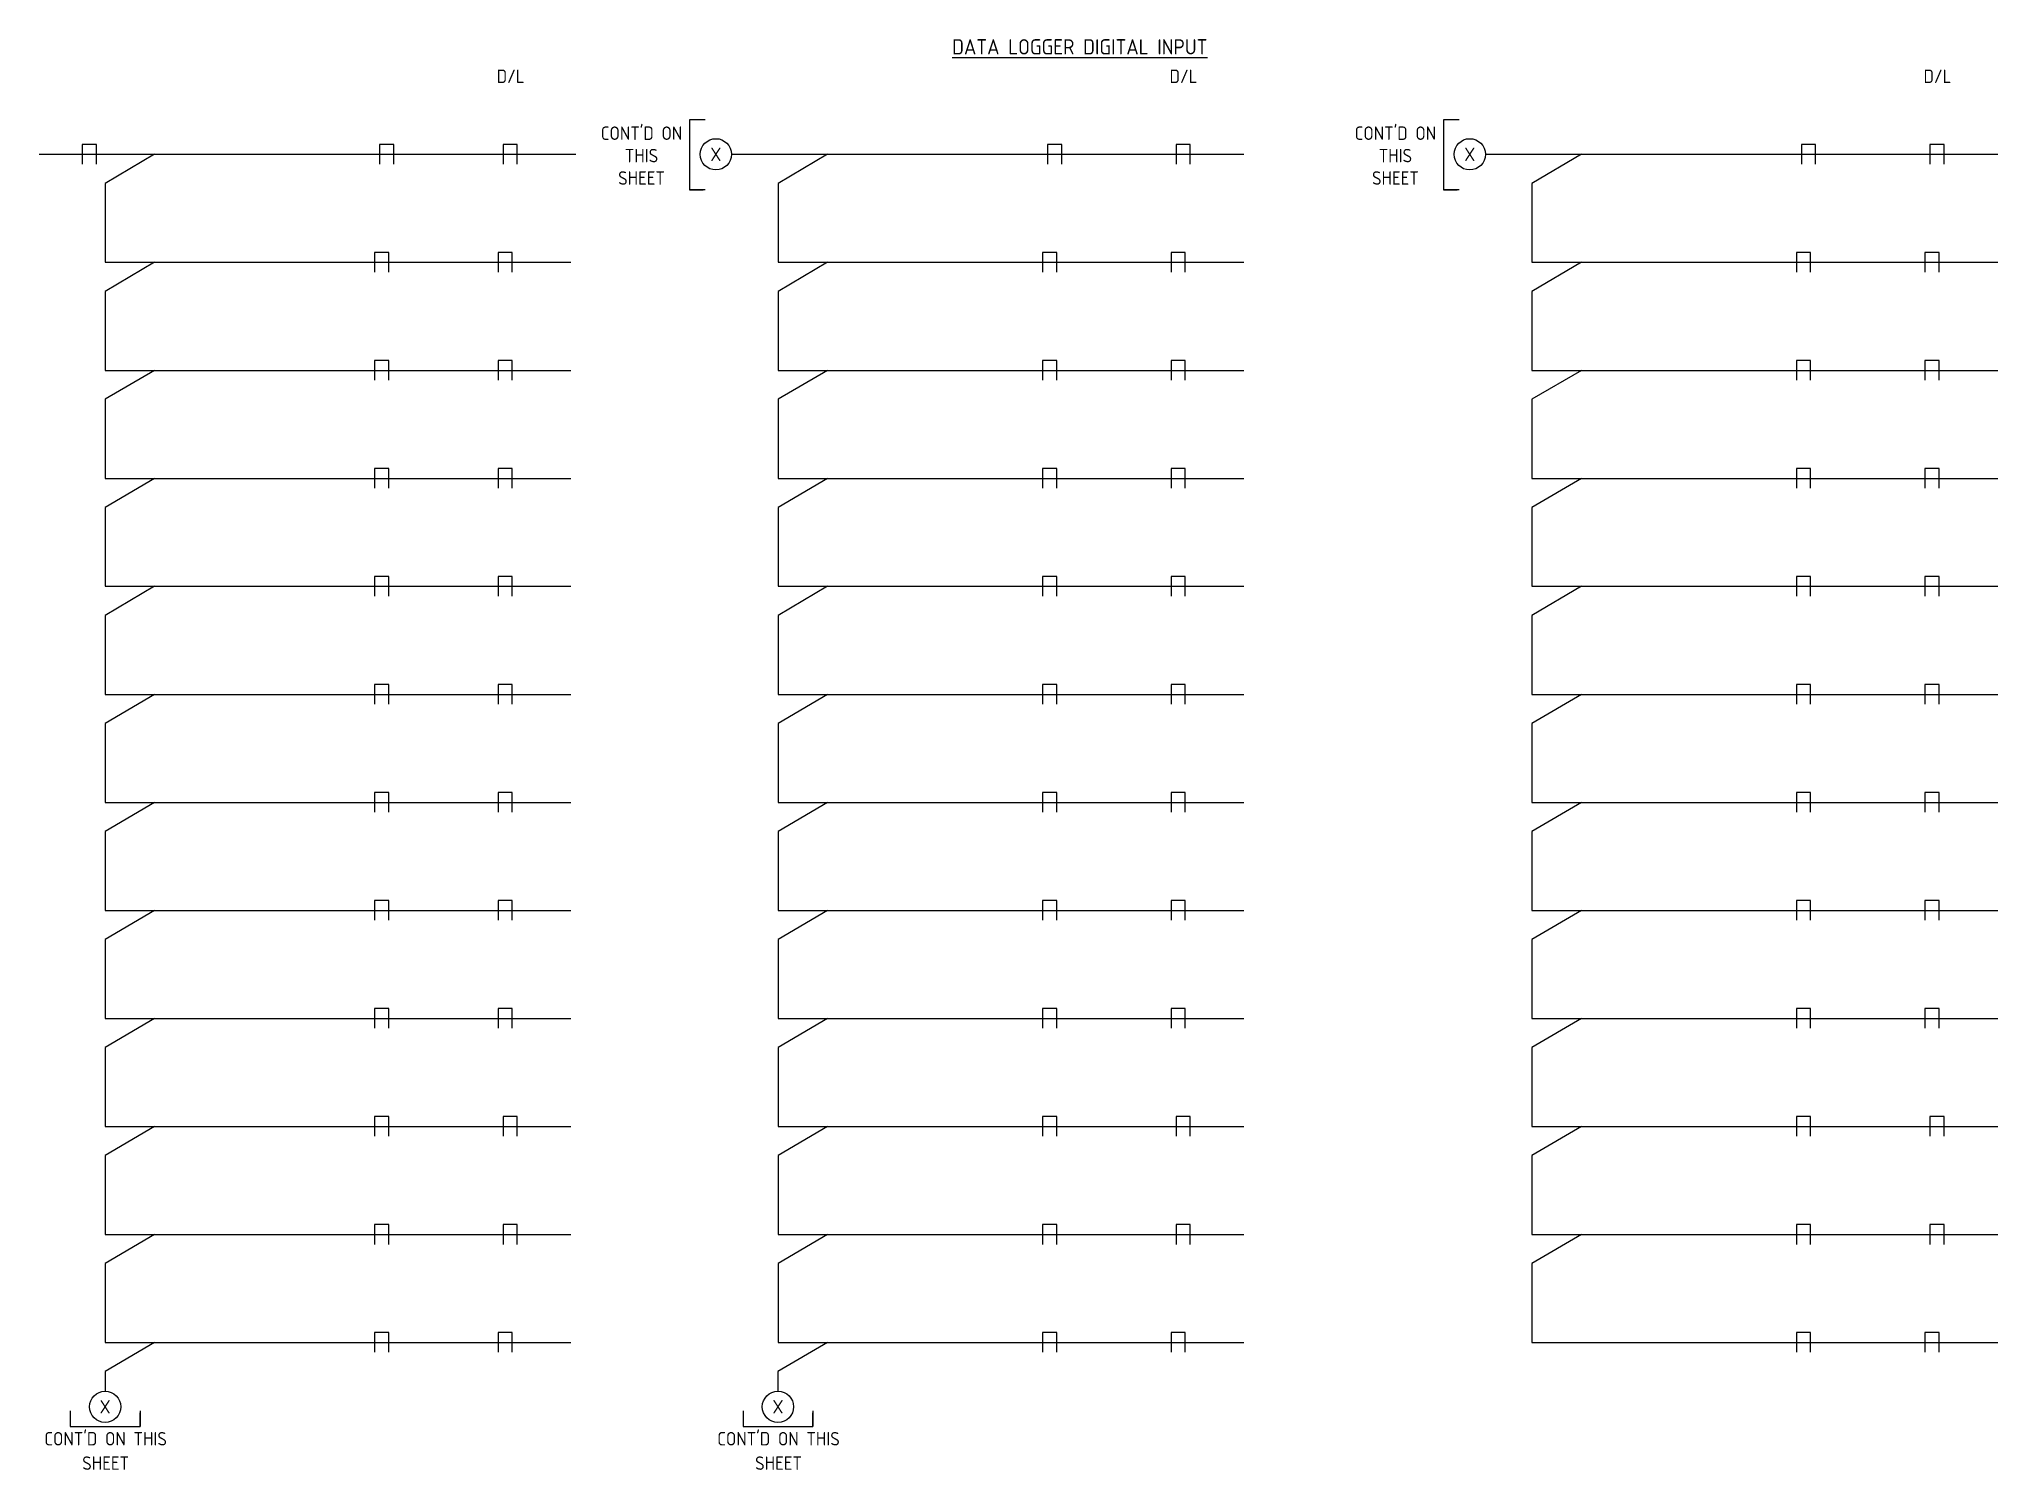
# Model space of a CAD drawing. Header units: millimetres. Extents: x 45 to 366, y 54 to 288.
import ezdxf
from ezdxf.enums import TextEntityAlignment as Align

# ---------------------------------------------------------------- set-up
doc = ezdxf.new("R2010")
doc.units = ezdxf.units.MM
doc.header["$MEASUREMENT"] = 0
doc.styles.add('ISOCP', font='isocp.shx')
doc.styles.get("Standard").update_dxf_attribs({"font": 'arial.ttf'})

# ---------------------------------------------------------------- blocks, each defined once
blk = doc.blocks.new('RRF')
for p, q in [((103.32, 271.07), (101.01, 271.07)), ((101.01, 271.07), (101.01, 267.84)), ((103.32, 267.84), (103.32, 271.07))]:
    blk.add_line(p, q)
at = {"text_generation_flag": 4}
for p in [(101.93, 276.15), (101.93, 273.38)]:
    blk.add_attdef('', text='', height=1.85, rotation=180, dxfattribs=at).set_placement(p, align=Align.MIDDLE)
at = {"style": 'ISOCP', "flags": 4}
for tag, p in [('TER', (102.21, 274.05)), ('FTOT', (101.91, 265.54))]:
    blk.add_attdef(tag, text='', height=2.2, dxfattribs=at).set_placement(p, align=Align.MIDDLE_CENTER)
blk = doc.blocks.new('DL_INSHEET_CONT')
for p, q in [((64.2, 75.05), (56.1, 70.3)), ((56.1, 70.3), (56.1, 67.07)), ((50.39, 63.86), (50.39, 61.31)), ((50.39, 61.31), (61.82, 61.31)), ((61.82, 63.86), (61.82, 61.31)), ((61.82, 61.31), (61.82, 63.54))]:
    blk.add_line(p, q)
blk.add_circle((56.1, 64.52), 2.56)
at = {"style": 'ISOCP'}
for s, p in [("CONT'D ON THIS", (56.19, 59.29)), ('SHEET', (56.19, 55.3))]:
    blk.add_text(s, height=2.2, dxfattribs=at).set_placement(p, align=Align.MIDDLE_CENTER)
at = {"style": 'ISOCP', "flags": 4}
blk.add_attdef('CONT', text='', height=2.2, dxfattribs=at).set_placement((56.1, 64.52), align=Align.MIDDLE_CENTER)
blk = doc.blocks.new('DL_INSHEET_CONT1')
for p, q in [((154.27, 275.08), (151.72, 275.08)), ((151.72, 275.08), (151.72, 263.65)), ((154.27, 263.65), (151.72, 263.65)), ((151.72, 263.65), (153.95, 263.65))]:
    blk.add_line(p, q)
blk.add_circle((156.01, 269.46), 2.56)
at = {"insert": (143.85, 269.25), "char_height": 2.2, "width": 15.3295, "attachment_point": 5, "style": 'ISOCP'}
blk.add_mtext("{CONT'D ON THIS\\PSHEET}", dxfattribs=at)
at = {"style": 'ISOCP', "flags": 4}
blk.add_attdef('CONT', text='', height=2.2, dxfattribs=at).set_placement((156.01, 269.46), align=Align.MIDDLE_CENTER)
blk = doc.blocks.new('INC')
for p, q in [((123.52, 271.07), (121.21, 271.07)), ((121.21, 271.07), (121.21, 267.84)), ((123.52, 267.84), (123.52, 271.07))]:
    blk.add_line(p, q)
at = {"style": 'ISOCP', "flags": 4}
for tag, p in [('INC', (122.41, 274.05)), ('TER', (122.11, 265.54))]:
    blk.add_attdef(tag, text='', height=2.2, dxfattribs=at).set_placement(p, align=Align.MIDDLE_CENTER)

msp = doc.modelspace()

# ---------------------------------------------------------------- linework, layer by layer
for p, q in [((45.32, 269.46), (133.13, 269.46)), ((158.57, 269.46), (242.39, 269.46)), ((281.89, 269.46), (365.71, 269.46))]:
    msp.add_line(p, q)
for points in [[(64.2, 269.46), (56.1, 264.71), (56.1, 251.79), (132.31, 251.79)], [(174.27, 269.46), (166.18, 264.71), (166.18, 251.79), (242.39, 251.79)], [(297.6, 269.46), (289.5, 264.71), (289.5, 251.79), (365.71, 251.79)], [(64.2, 251.79), (56.1, 247.04), (56.1, 234.11), (132.31, 234.11)], [(174.27, 251.79), (166.18, 247.04), (166.18, 234.11), (242.39, 234.11)], [(297.6, 251.79), (289.5, 247.04), (289.5, 234.11), (365.71, 234.11)], [(64.2, 234.11), (56.1, 229.37), (56.1, 216.44), (132.31, 216.44)], [(174.27, 234.11), (166.18, 229.37), (166.18, 216.44), (242.39, 216.44)], [(297.6, 234.11), (289.5, 229.37), (289.5, 216.44), (365.71, 216.44)], [(64.2, 216.44), (56.1, 211.69), (56.1, 198.77), (132.31, 198.77)], [(174.27, 216.44), (166.18, 211.69), (166.18, 198.77), (242.39, 198.77)], [(297.6, 216.44), (289.5, 211.69), (289.5, 198.77), (365.71, 198.77)], [(64.2, 198.77), (56.1, 194.02), (56.1, 181.09), (132.31, 181.09)], [(174.27, 198.77), (166.18, 194.02), (166.18, 181.09), (242.39, 181.09)], [(297.6, 198.77), (289.5, 194.02), (289.5, 181.09), (365.71, 181.09)], [(64.2, 181.09), (56.1, 176.35), (56.1, 163.42), (132.31, 163.42)], [(174.27, 181.09), (166.18, 176.35), (166.18, 163.42), (242.39, 163.42)], [(297.6, 181.09), (289.5, 176.35), (289.5, 163.42), (365.71, 163.42)], [(64.2, 163.42), (56.1, 158.67), (56.1, 145.74), (132.31, 145.74)], [(174.27, 163.42), (166.18, 158.67), (166.18, 145.74), (242.39, 145.74)], [(297.6, 163.42), (289.5, 158.67), (289.5, 145.74), (365.71, 145.74)], [(64.2, 145.74), (56.1, 141), (56.1, 128.07), (132.31, 128.07)], [(174.27, 145.74), (166.18, 141), (166.18, 128.07), (242.39, 128.07)], [(297.6, 145.74), (289.5, 141), (289.5, 128.07), (365.71, 128.07)], [(64.2, 128.07), (56.1, 123.33), (56.1, 110.4), (132.31, 110.4)], [(174.27, 128.07), (166.18, 123.33), (166.18, 110.4), (242.39, 110.4)], [(297.6, 128.07), (289.5, 123.33), (289.5, 110.4), (365.71, 110.4)], [(64.2, 110.4), (56.1, 105.65), (56.1, 92.72), (132.31, 92.72)], [(174.27, 110.4), (166.18, 105.65), (166.18, 92.72), (242.39, 92.72)], [(297.6, 110.4), (289.5, 105.65), (289.5, 92.72), (365.71, 92.72)], [(64.2, 92.72), (56.1, 87.98), (56.1, 75.05), (132.31, 75.05)], [(174.27, 92.72), (166.18, 87.98), (166.18, 75.05), (242.39, 75.05)], [(297.6, 92.72), (289.5, 87.98), (289.5, 75.05), (365.71, 75.05)]]:
    msp.add_lwpolyline(points)

# ---------------------------------------------------------------- block references
for name, p in [('DL_INSHEET_CONT1', (0, 0)), ('DL_INSHEET_CONT1', (123.32, 0)), ('DL_INSHEET_CONT', (0, 0)), ('DL_INSHEET_CONT', (110.07, 0))]:
    msp.add_blockref(name, p).add_auto_attribs({'CONT': 'X'})
for name, p in [('RRF', (-48.65, 0.01)), ('RRF', (0, 0)), ('INC', (0, 0)), ('RRF', (109.26, 0)), ('INC', (110.07, 0)), ('RRF', (232.58, 0)), ('INC', (233.4, 0)), ('RRF', (-0.82, -17.67)), ('INC', (-0.82, -17.67)), ('RRF', (108.44, -17.67)), ('INC', (109.26, -17.67)), ('RRF', (231.76, -17.67)), ('INC', (232.58, -17.67)), ('RRF', (-0.82, -35.35)), ('INC', (-0.82, -35.35)), ('RRF', (108.44, -35.35)), ('INC', (109.26, -35.35)), ('RRF', (231.76, -35.35)), ('INC', (232.58, -35.35)), ('RRF', (-0.82, -53.02)), ('INC', (-0.82, -53.02)), ('RRF', (108.44, -53.02)), ('INC', (109.26, -53.02)), ('RRF', (231.76, -53.02)), ('INC', (232.58, -53.02)), ('RRF', (-0.82, -70.69)), ('INC', (-0.82, -70.69)), ('RRF', (108.44, -70.69)), ('INC', (109.26, -70.69)), ('RRF', (231.76, -70.69)), ('INC', (232.58, -70.69)), ('RRF', (-0.82, -88.37)), ('INC', (-0.82, -88.37)), ('RRF', (108.44, -88.37)), ('INC', (109.26, -88.37)), ('RRF', (231.76, -88.37)), ('INC', (232.58, -88.37)), ('RRF', (-0.82, -106.04)), ('INC', (-0.82, -106.04)), ('RRF', (108.44, -106.04)), ('INC', (109.26, -106.04)), ('RRF', (231.76, -106.04)), ('INC', (232.58, -106.04)), ('RRF', (-0.82, -123.72)), ('INC', (-0.82, -123.72)), ('RRF', (108.44, -123.72)), ('INC', (109.26, -123.72)), ('RRF', (231.76, -123.72)), ('INC', (232.58, -123.72)), ('RRF', (-0.82, -141.39)), ('INC', (-0.82, -141.39)), ('RRF', (108.44, -141.39)), ('INC', (109.26, -141.39)), ('RRF', (231.76, -141.39)), ('INC', (232.58, -141.39)), ('RRF', (-0.82, -159.06)), ('INC', (0, -159.06)), ('RRF', (108.44, -159.06)), ('INC', (110.07, -159.06)), ('RRF', (231.76, -159.06)), ('INC', (233.4, -159.06)), ('RRF', (-0.82, -176.74)), ('INC', (0, -176.74)), ('RRF', (108.44, -176.74)), ('INC', (110.07, -176.74)), ('RRF', (231.76, -176.74)), ('INC', (233.4, -176.74)), ('RRF', (-0.82, -194.41)), ('INC', (-0.82, -194.41)), ('RRF', (108.44, -194.41)), ('INC', (109.26, -194.41)), ('RRF', (231.76, -194.41)), ('INC', (232.58, -194.41))]:
    msp.add_blockref(name, p)

# ---------------------------------------------------------------- texts
at = {"style": 'ISOCP'}
for s, height, p in [('%%UDATA LOGGER DIGITAL INPUT', 2.5, (194.66, 285.8)), ('D/L', 2.2, (120.16, 281.13)), ('D/L', 2.2, (230.23, 281.13)), ('D/L', 2.2, (353.56, 281.13))]:
    msp.add_text(s, height=height, dxfattribs=at).set_placement(p)
at = {"text_generation_flag": 4}
for p in [(121.87, 276.15), (122.13, 276.15), (231.94, 276.15), (355.26, 276.15), (121.87, 273.38), (122.13, 273.38), (231.94, 273.38), (355.26, 273.38), (121.05, 258.48), (231.12, 258.48), (354.45, 258.48), (121.05, 255.71), (231.12, 255.71), (354.45, 255.71), (121.87, 240.81), (231.94, 240.81), (355.26, 240.81), (121.87, 238.03), (231.94, 238.03), (355.26, 238.03), (121.05, 223.13), (231.12, 223.13), (354.45, 223.13), (121.05, 220.36), (231.12, 220.36), (354.45, 220.36), (121.05, 205.46), (231.12, 205.46), (354.45, 205.46), (121.05, 202.69), (231.12, 202.69), (354.45, 202.69), (121.05, 187.78), (231.12, 187.78), (354.45, 187.78), (121.05, 185.01), (231.12, 185.01), (354.45, 185.01), (121.05, 170.11), (231.12, 170.11), (354.45, 170.11), (121.05, 167.34), (231.12, 167.34), (354.45, 167.34), (121.05, 152.44), (231.12, 152.44), (354.45, 152.44), (121.05, 149.66), (231.12, 149.66), (354.45, 149.66), (121.05, 134.76), (231.12, 134.76), (354.45, 134.76), (121.05, 131.99), (231.12, 131.99), (354.45, 131.99), (121.05, 117.09), (231.12, 117.09), (354.45, 117.09), (121.05, 114.32), (231.12, 114.32), (354.45, 114.32), (121.05, 99.42), (231.12, 99.42), (354.45, 99.42), (121.05, 96.64), (231.12, 96.64), (354.45, 96.64), (121.05, 81.31), (231.12, 81.31), (354.45, 81.31), (121.05, 78.54), (231.12, 78.54), (354.45, 78.54)]:
    msp.add_attdef('', text='', height=1.85, rotation=180, dxfattribs=at).set_placement(p, align=Align.MIDDLE)

doc.saveas('drawing.dxf')
